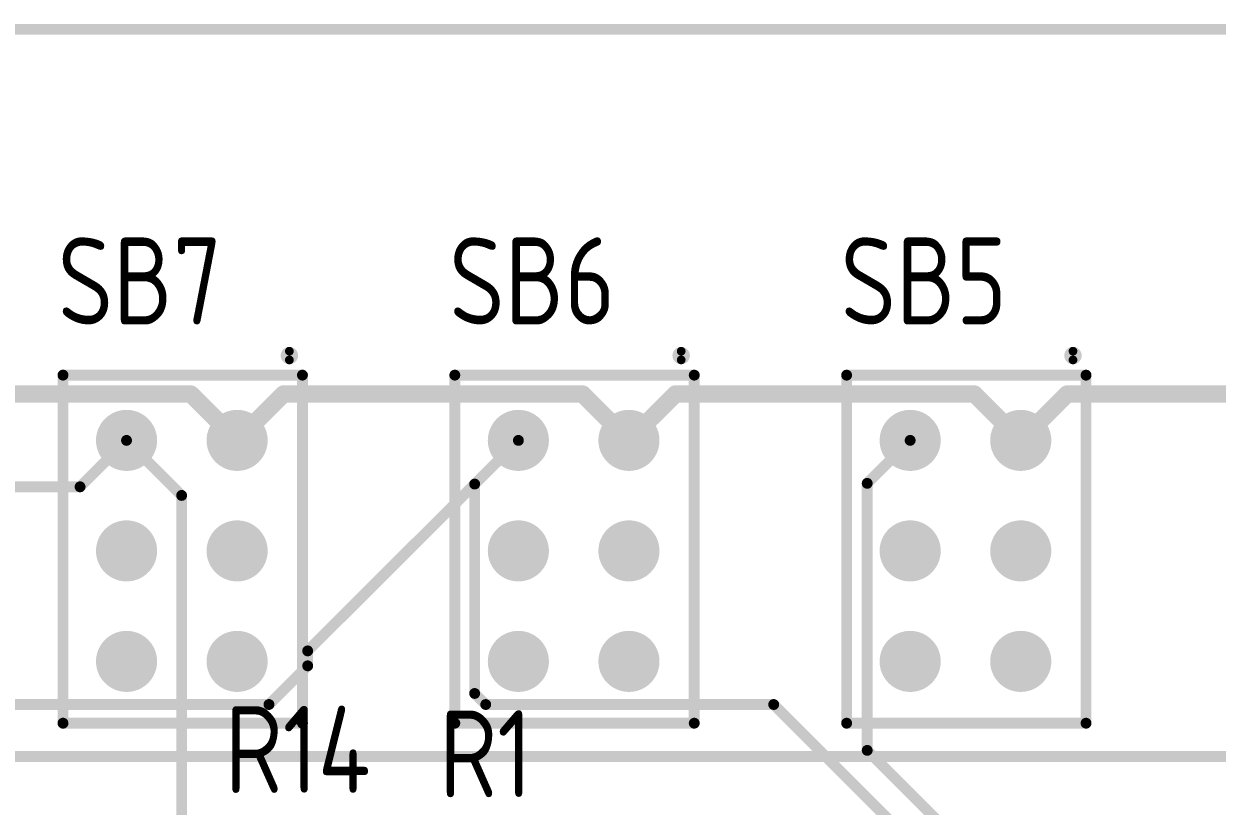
# Model space of a CAD drawing. Header units: millimetres. Extents: x 0 to 841, y 0 to 2540.
# Drawn here: x 113.85 to 141.26, y 147.14 to 165.13 of the extents above; entities that cross this region are included whole.
import ezdxf

# ---------------------------------------------------------------- set-up
doc = ezdxf.new("R2010")
doc.units = ezdxf.units.MM
for name, color, linetype in [('BottomLayer', 5, 'Continuous'), ('BottomSolder', 6, 'Continuous'), ('Mechanical13', 56, 'Continuous'), ('MultiLayer', 9, 'Continuous'), ('PadHoleLayer', 156, 'Continuous'), ('TopLayer', 1, 'Continuous'), ('TopOverlay', 2, 'Continuous'), ('TopSolder', 216, 'Continuous')]:
    doc.layers.add(name, color=color, linetype=linetype)
doc.styles.add('GOST type A', font='', dxfattribs={"height": 0.2})
doc.styles.get('GOST type A').set_extended_font_data('GOST type A')

# ---------------------------------------------------------------- blocks, each defined once
blk = doc.blocks.new('BUTTON_SW_1571527_1_27')
at = {"layer": 'BottomLayer'}
h = blk.add_hatch(color=5, dxfattribs=at)
edge = h.paths.add_edge_path()
edge.add_arc((0, 0), 0.6, 0, 360)
h = blk.add_hatch(color=5, dxfattribs=at)
edge = h.paths.add_edge_path()
edge.add_arc((2.54, 0), 0.6, 0, 360)
h = blk.add_hatch(color=5, dxfattribs=at)
edge = h.paths.add_edge_path()
edge.add_arc((5.08, 0), 0.6, 0, 360)
h = blk.add_hatch(color=5, dxfattribs=at)
edge = h.paths.add_edge_path()
edge.add_arc((0, -2.54), 0.6, 0, 360)
h = blk.add_hatch(color=5, dxfattribs=at)
edge = h.paths.add_edge_path()
edge.add_arc((2.54, -2.54), 0.6, 0, 360)
h = blk.add_hatch(color=5, dxfattribs=at)
edge = h.paths.add_edge_path()
edge.add_arc((5.08, -2.54), 0.6, 0, 360)
at = {"layer": 'BottomSolder'}
h = blk.add_hatch(color=6, dxfattribs=at)
edge = h.paths.add_edge_path()
edge.add_arc((0, 0), 0.702, 0, 360)
h = blk.add_hatch(color=6, dxfattribs=at)
edge = h.paths.add_edge_path()
edge.add_arc((2.54, 0), 0.702, 0, 360)
h = blk.add_hatch(color=6, dxfattribs=at)
edge = h.paths.add_edge_path()
edge.add_arc((5.08, 0), 0.702, 0, 360)
h = blk.add_hatch(color=6, dxfattribs=at)
edge = h.paths.add_edge_path()
edge.add_arc((0, -2.54), 0.702, 0, 360)
h = blk.add_hatch(color=6, dxfattribs=at)
edge = h.paths.add_edge_path()
edge.add_arc((2.54, -2.54), 0.702, 0, 360)
h = blk.add_hatch(color=6, dxfattribs=at)
edge = h.paths.add_edge_path()
edge.add_arc((5.08, -2.54), 0.702, 0, 360)
at = {"layer": 'MultiLayer'}
h = blk.add_hatch(color=9, dxfattribs=at)
edge = h.paths.add_edge_path()
edge.add_arc((0, 0), 0.6, 0, 360)
h = blk.add_hatch(color=9, dxfattribs=at)
edge = h.paths.add_edge_path()
edge.add_arc((2.54, 0), 0.6, 0, 360)
h = blk.add_hatch(color=9, dxfattribs=at)
edge = h.paths.add_edge_path()
edge.add_arc((5.08, 0), 0.6, 0, 360)
h = blk.add_hatch(color=9, dxfattribs=at)
edge = h.paths.add_edge_path()
edge.add_arc((0, -2.54), 0.6, 0, 360)
h = blk.add_hatch(color=9, dxfattribs=at)
edge = h.paths.add_edge_path()
edge.add_arc((2.54, -2.54), 0.6, 0, 360)
h = blk.add_hatch(color=9, dxfattribs=at)
edge = h.paths.add_edge_path()
edge.add_arc((5.08, -2.54), 0.6, 0, 360)
at = {"layer": 'PadHoleLayer'}
h = blk.add_hatch(color=156, dxfattribs=at)
edge = h.paths.add_edge_path()
edge.add_arc((0, 0), 0.35, 0, 360)
h = blk.add_hatch(color=156, dxfattribs=at)
edge = h.paths.add_edge_path()
edge.add_arc((2.54, 0), 0.35, 0, 360)
h = blk.add_hatch(color=156, dxfattribs=at)
edge = h.paths.add_edge_path()
edge.add_arc((5.08, 0), 0.35, 0, 360)
h = blk.add_hatch(color=156, dxfattribs=at)
edge = h.paths.add_edge_path()
edge.add_arc((0, -2.54), 0.35, 0, 360)
h = blk.add_hatch(color=156, dxfattribs=at)
edge = h.paths.add_edge_path()
edge.add_arc((2.54, -2.54), 0.35, 0, 360)
h = blk.add_hatch(color=156, dxfattribs=at)
edge = h.paths.add_edge_path()
edge.add_arc((5.08, -2.54), 0.35, 0, 360)
at = {"layer": 'TopLayer'}
h = blk.add_hatch(color=1, dxfattribs=at)
edge = h.paths.add_edge_path()
edge.add_arc((0, 0), 0.6, 0, 360)
h = blk.add_hatch(color=1, dxfattribs=at)
edge = h.paths.add_edge_path()
edge.add_arc((2.54, 0), 0.6, 0, 360)
h = blk.add_hatch(color=1, dxfattribs=at)
edge = h.paths.add_edge_path()
edge.add_arc((5.08, 0), 0.6, 0, 360)
h = blk.add_hatch(color=1, dxfattribs=at)
edge = h.paths.add_edge_path()
edge.add_arc((0, -2.54), 0.6, 0, 360)
h = blk.add_hatch(color=1, dxfattribs=at)
edge = h.paths.add_edge_path()
edge.add_arc((2.54, -2.54), 0.6, 0, 360)
h = blk.add_hatch(color=1, dxfattribs=at)
edge = h.paths.add_edge_path()
edge.add_arc((5.08, -2.54), 0.6, 0, 360)
at = {"layer": 'TopSolder'}
h = blk.add_hatch(color=216, dxfattribs=at)
edge = h.paths.add_edge_path()
edge.add_arc((0, 0), 0.702, 0, 360)
h = blk.add_hatch(color=216, dxfattribs=at)
edge = h.paths.add_edge_path()
edge.add_arc((2.54, 0), 0.702, 0, 360)
h = blk.add_hatch(color=216, dxfattribs=at)
edge = h.paths.add_edge_path()
edge.add_arc((5.08, 0), 0.702, 0, 360)
h = blk.add_hatch(color=216, dxfattribs=at)
edge = h.paths.add_edge_path()
edge.add_arc((0, -2.54), 0.702, 0, 360)
h = blk.add_hatch(color=216, dxfattribs=at)
edge = h.paths.add_edge_path()
edge.add_arc((2.54, -2.54), 0.702, 0, 360)
h = blk.add_hatch(color=216, dxfattribs=at)
edge = h.paths.add_edge_path()
edge.add_arc((5.08, -2.54), 0.702, 0, 360)
at = {"layer": 'Mechanical13'}
for points, const_width in [([(-1.85, 1.2, 1), (-2.05, 1.2, 1)], 0.2), ([(-2.1, 1.2, 1), (-2, 1.2, 1)], 0.1), ([(-1.9, 1.2, 1), (-1.8, 1.2, 1)], 0.1)]:
    blk.add_lwpolyline(points, format="xyb", close=True, dxfattribs=dict(at, const_width=const_width))
at = {"layer": 'TopOverlay'}
for points, const_width in [([(-1.85, 1.2, 1), (-2.05, 1.2, 1)], 0.2), ([(-1.563, 1.5, 1), (-1.438, 1.5, 1)], 0.125), ([(-1.563, 1.5, 1), (-1.438, 1.5, 1)], 0.125), ([(6.438, 1.5, 1), (6.563, 1.5, 1)], 0.125), ([(6.438, 1.5, 1), (6.563, 1.5, 1)], 0.125), ([(-2.1, 1.2, 1), (-2, 1.2, 1)], 0.1), ([(-1.9, 1.2, 1), (-1.8, 1.2, 1)], 0.1), ([(-1.563, -4, 1), (-1.438, -4, 1)], 0.125), ([(-1.563, -4, 1), (-1.438, -4, 1)], 0.125), ([(6.438, -4, 1), (6.563, -4, 1)], 0.125), ([(6.438, -4, 1), (6.563, -4, 1)], 0.125)]:
    blk.add_lwpolyline(points, format="xyb", close=True, dxfattribs=dict(at, const_width=const_width))
at = {"layer": 'TopOverlay', "const_width": 0.25}
for points in [[(-1.5, -4), (-1.5, 1.5)], [(6.5, 1.5), (-1.5, 1.5)], [(6.5, -4), (6.5, 1.5)], [(6.5, -4), (-1.5, -4)]]:
    blk.add_lwpolyline(points, dxfattribs=at)
blk = doc.blocks.new('BUTTON_SW_1571527_1_28')
at = {"layer": 'BottomLayer'}
h = blk.add_hatch(color=5, dxfattribs=at)
edge = h.paths.add_edge_path()
edge.add_arc((0, 0), 0.6, 0, 360)
h = blk.add_hatch(color=5, dxfattribs=at)
edge = h.paths.add_edge_path()
edge.add_arc((2.54, 0), 0.6, 0, 360)
h = blk.add_hatch(color=5, dxfattribs=at)
edge = h.paths.add_edge_path()
edge.add_arc((5.08, 0), 0.6, 0, 360)
h = blk.add_hatch(color=5, dxfattribs=at)
edge = h.paths.add_edge_path()
edge.add_arc((0, -2.54), 0.6, 0, 360)
h = blk.add_hatch(color=5, dxfattribs=at)
edge = h.paths.add_edge_path()
edge.add_arc((2.54, -2.54), 0.6, 0, 360)
h = blk.add_hatch(color=5, dxfattribs=at)
edge = h.paths.add_edge_path()
edge.add_arc((5.08, -2.54), 0.6, 0, 360)
at = {"layer": 'BottomSolder'}
h = blk.add_hatch(color=6, dxfattribs=at)
edge = h.paths.add_edge_path()
edge.add_arc((0, 0), 0.702, 0, 360)
h = blk.add_hatch(color=6, dxfattribs=at)
edge = h.paths.add_edge_path()
edge.add_arc((2.54, 0), 0.702, 0, 360)
h = blk.add_hatch(color=6, dxfattribs=at)
edge = h.paths.add_edge_path()
edge.add_arc((5.08, 0), 0.702, 0, 360)
h = blk.add_hatch(color=6, dxfattribs=at)
edge = h.paths.add_edge_path()
edge.add_arc((0, -2.54), 0.702, 0, 360)
h = blk.add_hatch(color=6, dxfattribs=at)
edge = h.paths.add_edge_path()
edge.add_arc((2.54, -2.54), 0.702, 0, 360)
h = blk.add_hatch(color=6, dxfattribs=at)
edge = h.paths.add_edge_path()
edge.add_arc((5.08, -2.54), 0.702, 0, 360)
at = {"layer": 'MultiLayer'}
h = blk.add_hatch(color=9, dxfattribs=at)
edge = h.paths.add_edge_path()
edge.add_arc((0, 0), 0.6, 0, 360)
h = blk.add_hatch(color=9, dxfattribs=at)
edge = h.paths.add_edge_path()
edge.add_arc((2.54, 0), 0.6, 0, 360)
h = blk.add_hatch(color=9, dxfattribs=at)
edge = h.paths.add_edge_path()
edge.add_arc((5.08, 0), 0.6, 0, 360)
h = blk.add_hatch(color=9, dxfattribs=at)
edge = h.paths.add_edge_path()
edge.add_arc((0, -2.54), 0.6, 0, 360)
h = blk.add_hatch(color=9, dxfattribs=at)
edge = h.paths.add_edge_path()
edge.add_arc((2.54, -2.54), 0.6, 0, 360)
h = blk.add_hatch(color=9, dxfattribs=at)
edge = h.paths.add_edge_path()
edge.add_arc((5.08, -2.54), 0.6, 0, 360)
at = {"layer": 'PadHoleLayer'}
h = blk.add_hatch(color=156, dxfattribs=at)
edge = h.paths.add_edge_path()
edge.add_arc((0, 0), 0.35, 0, 360)
h = blk.add_hatch(color=156, dxfattribs=at)
edge = h.paths.add_edge_path()
edge.add_arc((2.54, 0), 0.35, 0, 360)
h = blk.add_hatch(color=156, dxfattribs=at)
edge = h.paths.add_edge_path()
edge.add_arc((5.08, 0), 0.35, 0, 360)
h = blk.add_hatch(color=156, dxfattribs=at)
edge = h.paths.add_edge_path()
edge.add_arc((0, -2.54), 0.35, 0, 360)
h = blk.add_hatch(color=156, dxfattribs=at)
edge = h.paths.add_edge_path()
edge.add_arc((2.54, -2.54), 0.35, 0, 360)
h = blk.add_hatch(color=156, dxfattribs=at)
edge = h.paths.add_edge_path()
edge.add_arc((5.08, -2.54), 0.35, 0, 360)
at = {"layer": 'TopLayer'}
h = blk.add_hatch(color=1, dxfattribs=at)
edge = h.paths.add_edge_path()
edge.add_arc((0, 0), 0.6, 0, 360)
h = blk.add_hatch(color=1, dxfattribs=at)
edge = h.paths.add_edge_path()
edge.add_arc((2.54, 0), 0.6, 0, 360)
h = blk.add_hatch(color=1, dxfattribs=at)
edge = h.paths.add_edge_path()
edge.add_arc((5.08, 0), 0.6, 0, 360)
h = blk.add_hatch(color=1, dxfattribs=at)
edge = h.paths.add_edge_path()
edge.add_arc((0, -2.54), 0.6, 0, 360)
h = blk.add_hatch(color=1, dxfattribs=at)
edge = h.paths.add_edge_path()
edge.add_arc((2.54, -2.54), 0.6, 0, 360)
h = blk.add_hatch(color=1, dxfattribs=at)
edge = h.paths.add_edge_path()
edge.add_arc((5.08, -2.54), 0.6, 0, 360)
at = {"layer": 'TopSolder'}
h = blk.add_hatch(color=216, dxfattribs=at)
edge = h.paths.add_edge_path()
edge.add_arc((0, 0), 0.702, 0, 360)
h = blk.add_hatch(color=216, dxfattribs=at)
edge = h.paths.add_edge_path()
edge.add_arc((2.54, 0), 0.702, 0, 360)
h = blk.add_hatch(color=216, dxfattribs=at)
edge = h.paths.add_edge_path()
edge.add_arc((5.08, 0), 0.702, 0, 360)
h = blk.add_hatch(color=216, dxfattribs=at)
edge = h.paths.add_edge_path()
edge.add_arc((0, -2.54), 0.702, 0, 360)
h = blk.add_hatch(color=216, dxfattribs=at)
edge = h.paths.add_edge_path()
edge.add_arc((2.54, -2.54), 0.702, 0, 360)
h = blk.add_hatch(color=216, dxfattribs=at)
edge = h.paths.add_edge_path()
edge.add_arc((5.08, -2.54), 0.702, 0, 360)
at = {"layer": 'Mechanical13'}
for points, const_width in [([(-1.85, 1.2, 1), (-2.05, 1.2, 1)], 0.2), ([(-2.1, 1.2, 1), (-2, 1.2, 1)], 0.1), ([(-1.9, 1.2, 1), (-1.8, 1.2, 1)], 0.1)]:
    blk.add_lwpolyline(points, format="xyb", close=True, dxfattribs=dict(at, const_width=const_width))
at = {"layer": 'TopOverlay'}
for points, const_width in [([(-1.85, 1.2, 1), (-2.05, 1.2, 1)], 0.2), ([(-1.563, 1.5, 1), (-1.438, 1.5, 1)], 0.125), ([(-1.563, 1.5, 1), (-1.438, 1.5, 1)], 0.125), ([(6.438, 1.5, 1), (6.563, 1.5, 1)], 0.125), ([(6.438, 1.5, 1), (6.563, 1.5, 1)], 0.125), ([(-2.1, 1.2, 1), (-2, 1.2, 1)], 0.1), ([(-1.9, 1.2, 1), (-1.8, 1.2, 1)], 0.1), ([(-1.563, -4, 1), (-1.438, -4, 1)], 0.125), ([(-1.563, -4, 1), (-1.438, -4, 1)], 0.125), ([(6.438, -4, 1), (6.563, -4, 1)], 0.125), ([(6.438, -4, 1), (6.563, -4, 1)], 0.125)]:
    blk.add_lwpolyline(points, format="xyb", close=True, dxfattribs=dict(at, const_width=const_width))
at = {"layer": 'TopOverlay', "const_width": 0.25}
for points in [[(-1.5, -4), (-1.5, 1.5)], [(6.5, 1.5), (-1.5, 1.5)], [(6.5, -4), (6.5, 1.5)], [(6.5, -4), (-1.5, -4)]]:
    blk.add_lwpolyline(points, dxfattribs=at)
blk = doc.blocks.new('BUTTON_SW_1571527_1_29')
at = {"layer": 'BottomLayer'}
h = blk.add_hatch(color=5, dxfattribs=at)
edge = h.paths.add_edge_path()
edge.add_arc((0, 0), 0.6, 0, 360)
h = blk.add_hatch(color=5, dxfattribs=at)
edge = h.paths.add_edge_path()
edge.add_arc((2.54, 0), 0.6, 0, 360)
h = blk.add_hatch(color=5, dxfattribs=at)
edge = h.paths.add_edge_path()
edge.add_arc((5.08, 0), 0.6, 0, 360)
h = blk.add_hatch(color=5, dxfattribs=at)
edge = h.paths.add_edge_path()
edge.add_arc((0, -2.54), 0.6, 0, 360)
h = blk.add_hatch(color=5, dxfattribs=at)
edge = h.paths.add_edge_path()
edge.add_arc((2.54, -2.54), 0.6, 0, 360)
h = blk.add_hatch(color=5, dxfattribs=at)
edge = h.paths.add_edge_path()
edge.add_arc((5.08, -2.54), 0.6, 0, 360)
at = {"layer": 'BottomSolder'}
h = blk.add_hatch(color=6, dxfattribs=at)
edge = h.paths.add_edge_path()
edge.add_arc((0, 0), 0.702, 0, 360)
h = blk.add_hatch(color=6, dxfattribs=at)
edge = h.paths.add_edge_path()
edge.add_arc((2.54, 0), 0.702, 0, 360)
h = blk.add_hatch(color=6, dxfattribs=at)
edge = h.paths.add_edge_path()
edge.add_arc((5.08, 0), 0.702, 0, 360)
h = blk.add_hatch(color=6, dxfattribs=at)
edge = h.paths.add_edge_path()
edge.add_arc((0, -2.54), 0.702, 0, 360)
h = blk.add_hatch(color=6, dxfattribs=at)
edge = h.paths.add_edge_path()
edge.add_arc((2.54, -2.54), 0.702, 0, 360)
h = blk.add_hatch(color=6, dxfattribs=at)
edge = h.paths.add_edge_path()
edge.add_arc((5.08, -2.54), 0.702, 0, 360)
at = {"layer": 'MultiLayer'}
h = blk.add_hatch(color=9, dxfattribs=at)
edge = h.paths.add_edge_path()
edge.add_arc((0, 0), 0.6, 0, 360)
h = blk.add_hatch(color=9, dxfattribs=at)
edge = h.paths.add_edge_path()
edge.add_arc((2.54, 0), 0.6, 0, 360)
h = blk.add_hatch(color=9, dxfattribs=at)
edge = h.paths.add_edge_path()
edge.add_arc((5.08, 0), 0.6, 0, 360)
h = blk.add_hatch(color=9, dxfattribs=at)
edge = h.paths.add_edge_path()
edge.add_arc((0, -2.54), 0.6, 0, 360)
h = blk.add_hatch(color=9, dxfattribs=at)
edge = h.paths.add_edge_path()
edge.add_arc((2.54, -2.54), 0.6, 0, 360)
h = blk.add_hatch(color=9, dxfattribs=at)
edge = h.paths.add_edge_path()
edge.add_arc((5.08, -2.54), 0.6, 0, 360)
at = {"layer": 'PadHoleLayer'}
h = blk.add_hatch(color=156, dxfattribs=at)
edge = h.paths.add_edge_path()
edge.add_arc((0, 0), 0.35, 0, 360)
h = blk.add_hatch(color=156, dxfattribs=at)
edge = h.paths.add_edge_path()
edge.add_arc((2.54, 0), 0.35, 0, 360)
h = blk.add_hatch(color=156, dxfattribs=at)
edge = h.paths.add_edge_path()
edge.add_arc((5.08, 0), 0.35, 0, 360)
h = blk.add_hatch(color=156, dxfattribs=at)
edge = h.paths.add_edge_path()
edge.add_arc((0, -2.54), 0.35, 0, 360)
h = blk.add_hatch(color=156, dxfattribs=at)
edge = h.paths.add_edge_path()
edge.add_arc((2.54, -2.54), 0.35, 0, 360)
h = blk.add_hatch(color=156, dxfattribs=at)
edge = h.paths.add_edge_path()
edge.add_arc((5.08, -2.54), 0.35, 0, 360)
at = {"layer": 'TopLayer'}
h = blk.add_hatch(color=1, dxfattribs=at)
edge = h.paths.add_edge_path()
edge.add_arc((0, 0), 0.6, 0, 360)
h = blk.add_hatch(color=1, dxfattribs=at)
edge = h.paths.add_edge_path()
edge.add_arc((2.54, 0), 0.6, 0, 360)
h = blk.add_hatch(color=1, dxfattribs=at)
edge = h.paths.add_edge_path()
edge.add_arc((5.08, 0), 0.6, 0, 360)
h = blk.add_hatch(color=1, dxfattribs=at)
edge = h.paths.add_edge_path()
edge.add_arc((0, -2.54), 0.6, 0, 360)
h = blk.add_hatch(color=1, dxfattribs=at)
edge = h.paths.add_edge_path()
edge.add_arc((2.54, -2.54), 0.6, 0, 360)
h = blk.add_hatch(color=1, dxfattribs=at)
edge = h.paths.add_edge_path()
edge.add_arc((5.08, -2.54), 0.6, 0, 360)
at = {"layer": 'TopSolder'}
h = blk.add_hatch(color=216, dxfattribs=at)
edge = h.paths.add_edge_path()
edge.add_arc((0, 0), 0.702, 0, 360)
h = blk.add_hatch(color=216, dxfattribs=at)
edge = h.paths.add_edge_path()
edge.add_arc((2.54, 0), 0.702, 0, 360)
h = blk.add_hatch(color=216, dxfattribs=at)
edge = h.paths.add_edge_path()
edge.add_arc((5.08, 0), 0.702, 0, 360)
h = blk.add_hatch(color=216, dxfattribs=at)
edge = h.paths.add_edge_path()
edge.add_arc((0, -2.54), 0.702, 0, 360)
h = blk.add_hatch(color=216, dxfattribs=at)
edge = h.paths.add_edge_path()
edge.add_arc((2.54, -2.54), 0.702, 0, 360)
h = blk.add_hatch(color=216, dxfattribs=at)
edge = h.paths.add_edge_path()
edge.add_arc((5.08, -2.54), 0.702, 0, 360)
at = {"layer": 'Mechanical13'}
for points, const_width in [([(-1.85, 1.2, 1), (-2.05, 1.2, 1)], 0.2), ([(-2.1, 1.2, 1), (-2, 1.2, 1)], 0.1), ([(-1.9, 1.2, 1), (-1.8, 1.2, 1)], 0.1)]:
    blk.add_lwpolyline(points, format="xyb", close=True, dxfattribs=dict(at, const_width=const_width))
at = {"layer": 'TopOverlay'}
for points, const_width in [([(-1.85, 1.2, 1), (-2.05, 1.2, 1)], 0.2), ([(-1.562, 1.5, 1), (-1.437, 1.5, 1)], 0.125), ([(-1.562, 1.5, 1), (-1.437, 1.5, 1)], 0.125), ([(6.438, 1.5, 1), (6.563, 1.5, 1)], 0.125), ([(6.438, 1.5, 1), (6.563, 1.5, 1)], 0.125), ([(-2.1, 1.2, 1), (-2, 1.2, 1)], 0.1), ([(-1.9, 1.2, 1), (-1.8, 1.2, 1)], 0.1), ([(-1.562, -4, 1), (-1.437, -4, 1)], 0.125), ([(-1.562, -4, 1), (-1.437, -4, 1)], 0.125), ([(6.438, -4, 1), (6.563, -4, 1)], 0.125), ([(6.438, -4, 1), (6.563, -4, 1)], 0.125)]:
    blk.add_lwpolyline(points, format="xyb", close=True, dxfattribs=dict(at, const_width=const_width))
at = {"layer": 'TopOverlay', "const_width": 0.25}
for points in [[(-1.5, -4), (-1.5, 1.5)], [(6.5, 1.5), (-1.5, 1.5)], [(6.5, -4), (6.5, 1.5)], [(6.5, -4), (-1.5, -4)]]:
    blk.add_lwpolyline(points, dxfattribs=at)

msp = doc.modelspace()

# ---------------------------------------------------------------- linework, layer by layer
at = {"layer": 'BottomLayer'}
for points, const_width in [([(110.816, 156.616), (117.684, 156.616)], 0.4), ([(117.684, 156.616), (118.75, 155.55)], 0.4), ([(118.75, 155.55), (119.816, 156.616)], 0.4), ([(119.816, 156.616), (126.684, 156.616)], 0.4), ([(126.684, 156.616), (127.75, 155.55)], 0.4), ([(127.75, 155.55), (128.816, 156.616)], 0.4), ([(128.816, 156.616), (135.684, 156.616)], 0.4), ([(135.684, 156.616), (136.75, 155.55)], 0.4), ([(136.75, 155.55), (137.816, 156.616)], 0.4), ([(137.816, 156.616), (144.684, 156.616)], 0.4), ([(115.143, 154.483), (116.21, 155.55)], 0.25), ([(120.371, 150.711), (125.21, 155.55)], 0.25), ([(105.004, 154.483), (115.143, 154.483)], 0.25), ([(120.371, 150.368), (120.371, 150.711)], 0.25), ([(119.482, 149.479), (120.371, 150.368)], 0.25), ([(96.85, 149.479), (119.482, 149.479)], 0.25), ([(96.418, 148.285), (159.639, 148.285)], 0.25)]:
    msp.add_lwpolyline(points, dxfattribs=dict(at, const_width=const_width))
for points, const_width in [([(117.584, 156.616, 1), (117.784, 156.616, 1)], 0.2), ([(117.584, 156.616, 1), (117.784, 156.616, 1)], 0.2), ([(119.716, 156.616, 1), (119.916, 156.616, 1)], 0.2), ([(119.716, 156.616, 1), (119.916, 156.616, 1)], 0.2), ([(126.584, 156.616, 1), (126.784, 156.616, 1)], 0.2), ([(126.584, 156.616, 1), (126.784, 156.616, 1)], 0.2), ([(128.716, 156.616, 1), (128.916, 156.616, 1)], 0.2), ([(128.716, 156.616, 1), (128.916, 156.616, 1)], 0.2), ([(135.584, 156.616, 1), (135.784, 156.616, 1)], 0.2), ([(135.584, 156.616, 1), (135.784, 156.616, 1)], 0.2), ([(137.716, 156.616, 1), (137.916, 156.616, 1)], 0.2), ([(137.716, 156.616, 1), (137.916, 156.616, 1)], 0.2), ([(118.65, 155.55, 1), (118.85, 155.55, 1)], 0.2), ([(118.65, 155.55, 1), (118.85, 155.55, 1)], 0.2), ([(127.65, 155.55, 1), (127.85, 155.55, 1)], 0.2), ([(127.65, 155.55, 1), (127.85, 155.55, 1)], 0.2), ([(136.65, 155.55, 1), (136.85, 155.55, 1)], 0.2), ([(136.65, 155.55, 1), (136.85, 155.55, 1)], 0.2), ([(116.147, 155.55, 1), (116.272, 155.55, 1)], 0.125), ([(125.148, 155.55, 1), (125.273, 155.55, 1)], 0.125), ([(115.08, 154.483, 1), (115.205, 154.483, 1)], 0.125), ([(115.08, 154.483, 1), (115.205, 154.483, 1)], 0.125), ([(120.308, 150.711, 1), (120.433, 150.711, 1)], 0.125), ([(120.308, 150.711, 1), (120.433, 150.711, 1)], 0.125), ([(120.308, 150.368, 1), (120.433, 150.368, 1)], 0.125), ([(120.308, 150.368, 1), (120.433, 150.368, 1)], 0.125), ([(119.419, 149.479, 1), (119.544, 149.479, 1)], 0.125), ([(119.419, 149.479, 1), (119.544, 149.479, 1)], 0.125)]:
    msp.add_lwpolyline(points, format="xyb", close=True, dxfattribs=dict(at, const_width=const_width))
at = {"layer": 'TopLayer', "const_width": 0.25}
for points in [[(116.21, 155.55), (117.475, 154.285)], [(124.206, 154.546), (125.21, 155.55)], [(133.223, 154.563), (134.21, 155.55)], [(124.206, 149.733), (124.206, 154.546)], [(133.223, 148.425), (133.223, 154.563)], [(117.475, 146.812), (117.475, 154.285)], [(124.206, 149.733), (124.46, 149.479)], [(124.46, 149.479), (131.075, 149.479)], [(131.075, 149.479), (139, 141.554)], [(133.223, 148.425), (141.648, 140)]]:
    msp.add_lwpolyline(points, dxfattribs=at)
at = {"layer": 'TopLayer', "const_width": 0.125}
for points in [[(116.147, 155.55, 1), (116.272, 155.55, 1)], [(125.148, 155.55, 1), (125.273, 155.55, 1)], [(134.147, 155.55, 1), (134.272, 155.55, 1)], [(124.144, 154.546, 1), (124.268, 154.546, 1)], [(124.144, 154.546, 1), (124.268, 154.546, 1)], [(133.161, 154.563, 1), (133.285, 154.563, 1)], [(133.161, 154.563, 1), (133.285, 154.563, 1)], [(117.413, 154.285, 1), (117.537, 154.285, 1)], [(117.413, 154.285, 1), (117.537, 154.285, 1)], [(124.144, 149.733, 1), (124.268, 149.733, 1)], [(124.144, 149.733, 1), (124.268, 149.733, 1)], [(124.398, 149.479, 1), (124.522, 149.479, 1)], [(124.398, 149.479, 1), (124.522, 149.479, 1)], [(131.013, 149.479, 1), (131.138, 149.479, 1)], [(131.013, 149.479, 1), (131.138, 149.479, 1)], [(133.161, 148.425, 1), (133.285, 148.425, 1)], [(133.161, 148.425, 1), (133.285, 148.425, 1)]]:
    msp.add_lwpolyline(points, format="xyb", close=True, dxfattribs=at)
at = {"layer": 'TopOverlay', "const_width": 0.25}
msp.add_lwpolyline([(35, 165), (195, 165)], dxfattribs=at)

# ---------------------------------------------------------------- block references
at = {"rotation": 270}
for name, p in [('BUTTON_SW_1571527_1_27', (118.75, 155.55)), ('BUTTON_SW_1571527_1_28', (127.75, 155.55)), ('BUTTON_SW_1571527_1_29', (136.75, 155.55))]:
    msp.add_blockref(name, p, dxfattribs=at)

# ---------------------------------------------------------------- texts
at = {"layer": 'TopOverlay', "style": 'GOST type A'}
for s, p in [('SB7', (114.63, 158.217)), ('SB6', (123.622, 158.217)), ('SB5', (132.613, 158.217)), ('R14', (118.466, 147.447)), ('R1', (123.394, 147.348))]:
    msp.add_text(s, height=2, dxfattribs=at).set_placement(p)

doc.saveas('drawing.dxf')
